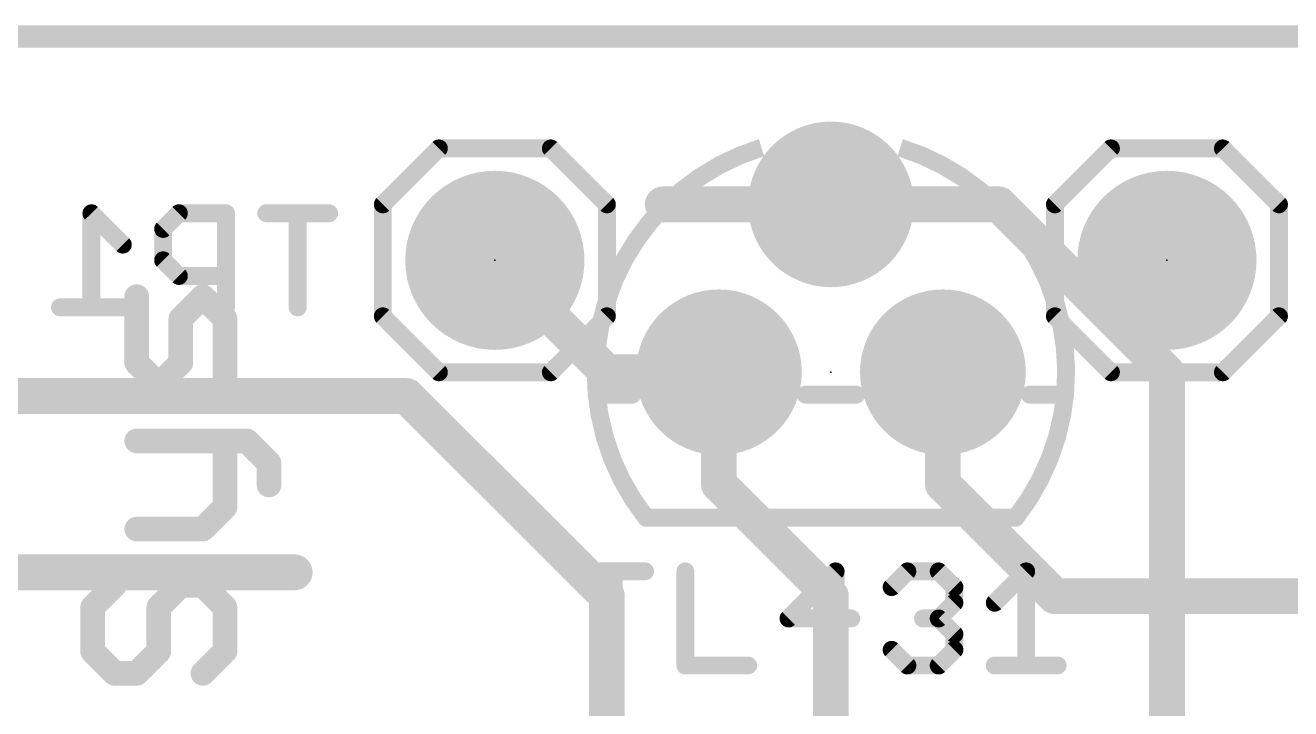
# Model space of a CAD drawing. Extents: x -0.1 to 38.2, y -26.7 to 20.4.
# Drawn here: x 9.92 to 24.26, y 12.69 to 20.45 of the extents above; entities that cross this region are included whole.
import ezdxf

# ---------------------------------------------------------------- set-up
doc = ezdxf.new("R2010")
doc.units = 0
for name, color, linetype in [('1', 12, 'CONTINUOUS'), ('16', 132, 'CONTINUOUS'), ('17', 110, 'CONTINUOUS'), ('20', 53, 'CONTINUOUS'), ('21', 41, 'CONTINUOUS'), ('22', 40, 'CONTINUOUS'), ('23', 53, 'CONTINUOUS'), ('24', 53, 'CONTINUOUS')]:
    doc.layers.add(name, color=color, linetype=linetype)

# ---------------------------------------------------------------- blocks, each defined once
blk = doc.blocks.new('ROUNDP')
at = {"const_width": 0.5}
blk.add_lwpolyline([(0, -0.25, 1), (0, 0.25, 1), (0, -0.25)], format="xyb", dxfattribs=at)

msp = doc.modelspace()

# ---------------------------------------------------------------- linework, layer by layer
at = {"layer": '1'}
for points, const_width in [([(0, 20.32), (38.1, 20.32)], 0.254), ([(16.51, 16.51), (15.24, 17.78)], 0.4064), ([(17.78, 16.51), (16.51, 16.51)], 0.4064), ([(17.78, 15.24), (17.78, 16.51)], 0.4064), ([(20.32, 15.24), (20.32, 16.51)], 0.4064), ([(14.24, 16.24), (6.35, 16.24)], 0.4064), ([(16.51, 13.97), (14.24, 16.24)], 0.4064), ([(19.05, 13.97), (17.78, 15.24)], 0.4064), ([(21.59, 13.97), (20.32, 15.24)], 0.4064), ([(16.51, 7.605), (16.51, 13.97)], 0.4064), ([(19.05, 7.605), (19.05, 13.97)], 0.4064), ([(21.59, 13.97), (25.4, 13.97)], 0.4064)]:
    msp.add_lwpolyline(points, dxfattribs=dict(at, const_width=const_width))
at = {"layer": '1', "const_width": 0.2032}
for points in [[(15.3118, 17.8518, 1), (15.1682, 17.7082)], [(16.51, 16.6116, 1), (16.51, 16.4084)], [(16.4382, 16.4382, 1), (16.5818, 16.5818)], [(17.8816, 16.51, 1), (17.6784, 16.51)], [(17.78, 16.4084, 1), (17.78, 16.6116)], [(20.4216, 16.51, 1), (20.2184, 16.51)], [(14.3118, 16.3118, 1), (14.1682, 16.1682)], [(14.24, 16.1384, 1), (14.24, 16.3416)], [(17.8518, 15.3118, 1), (17.7082, 15.1682)], [(20.3918, 15.3118, 1), (20.2482, 15.1682)], [(17.6784, 15.24, 1), (17.8816, 15.24)], [(20.2184, 15.24, 1), (20.4216, 15.24)], [(16.6116, 13.97, 1), (16.4084, 13.97)], [(16.4382, 13.8982, 1), (16.5818, 14.0418)], [(19.1516, 13.97, 1), (18.9484, 13.97)], [(18.9782, 13.8982, 1), (19.1218, 14.0418)], [(21.59, 14.0716, 1), (21.59, 13.8684)], [(21.5182, 13.8982, 1), (21.6618, 14.0418)]]:
    msp.add_lwpolyline(points, format="xyb", dxfattribs=at)
at = {"layer": '16'}
for points, const_width in [([(0, 20.32), (38.1, 20.32)], 0.254), ([(19.05, 18.415), (17.145, 18.415)], 0.4064), ([(20.955, 18.415), (19.05, 18.415)], 0.4064), ([(22.86, 16.51), (20.955, 18.415)], 0.4064), ([(22.86, 8.905), (22.86, 16.51)], 0.4064), ([(6.35, 14.24), (12.97, 14.24)], 0.4064)]:
    msp.add_lwpolyline(points, dxfattribs=dict(at, const_width=const_width))
at = {"layer": '16', "const_width": 0.2032}
for points in [[(17.145, 18.5166, 1), (17.145, 18.3134)], [(19.05, 18.5166, 1), (19.05, 18.3134)], [(19.05, 18.3134, 1), (19.05, 18.5166)], [(21.0268, 18.4868, 1), (20.8832, 18.3432)], [(20.955, 18.3134, 1), (20.955, 18.5166)], [(22.9616, 16.51, 1), (22.7584, 16.51)], [(22.7882, 16.4382, 1), (22.9318, 16.5818)], [(12.97, 14.1384, 1), (12.97, 14.3416)]]:
    msp.add_lwpolyline(points, format="xyb", dxfattribs=at)
at = {"layer": '20', "const_width": 0.2032}
msp.add_lwpolyline([(38.1, 20.32), (0, 20.32)], dxfattribs=at)
at = {"layer": '21'}
for points, const_width in [([(18.2637, 19.0585, 0.5267), (16.9554, 14.859)], 0.2032), ([(21.1445, 14.859, 0.5267), (19.8363, 19.0584)], 0.2032), ([(11.2492, 17.3679, 1), (11.1095, 17.3679)], 0.1397), ([(11.9787, 17.4173, 1), (11.8799, 17.3185)], 0.1397), ([(11.9787, 17.3185, 1), (11.8799, 17.4173)], 0.1397), ([(11.7492, 17.118, 1), (11.6095, 17.118)], 0.1397), ([(11.6299, 17.1673, 1), (11.7287, 17.0686)], 0.1397), ([(12.2492, 17.118, 1), (12.1095, 17.118)], 0.1397), ([(12.1299, 17.0686, 1), (12.2287, 17.1673)], 0.1397), ([(11.1095, 16.618, 1), (11.2492, 16.618)], 0.1397), ([(11.2288, 16.6674, 1), (11.13, 16.5686)], 0.1397), ([(11.6095, 16.618, 1), (11.7492, 16.618)], 0.1397), ([(11.7287, 16.5686, 1), (11.6299, 16.6674)], 0.1397), ([(11.38, 16.4174, 1), (11.4788, 16.3186)], 0.1397), ([(11.38, 16.3186, 1), (11.4788, 16.4174)], 0.1397), ([(12.1095, 16.368, 1), (12.2492, 16.368)], 0.1397), ([(16.3951, 16.3068, 1), (16.3951, 16.2052)], 0.1016), ([(16.7963, 16.2052, 1), (16.7963, 16.3068)], 0.1016), ([(18.7637, 16.3068, 1), (18.7637, 16.2052)], 0.1016), ([(19.3363, 16.2052, 1), (19.3363, 16.3068)], 0.1016), ([(21.3037, 16.3068, 1), (21.3037, 16.2052)], 0.1016), ([(21.7049, 16.2052, 1), (21.7049, 16.3068)], 0.1016), ([(11.1794, 15.8006, 1), (11.1794, 15.6609)], 0.1397), ([(12.2492, 15.7308, 1), (12.1095, 15.7308)], 0.1397), ([(12.4787, 15.7802, 1), (12.3799, 15.6814)], 0.1397), ([(12.4293, 15.6609, 1), (12.4293, 15.8006)], 0.1397), ([(12.7491, 15.4808, 1), (12.6094, 15.4808)], 0.1397), ([(12.6299, 15.4314, 1), (12.7287, 15.5302)], 0.1397), ([(12.6094, 15.2308, 1), (12.7491, 15.2308)], 0.1397), ([(12.2287, 14.9314, 1), (12.1299, 15.0302)], 0.1397), ([(12.1095, 14.9808, 1), (12.2492, 14.9808)], 0.1397), ([(16.9555, 14.9098, 1), (16.9555, 14.8082)], 0.1016), ([(21.1445, 14.8082, 1), (21.1445, 14.9098)], 0.1016), ([(11.1794, 14.8007, 1), (11.1794, 14.661)], 0.1397), ([(11.8799, 14.7802, 1), (11.9787, 14.6815)], 0.1397), ([(11.9293, 14.661, 1), (11.9293, 14.8007)], 0.1397), ([(16.2306, 14.3011, 1), (16.2306, 14.1995)], 0.1016), ([(16.6373, 14.2503, 1), (16.5357, 14.2503)], 0.1016), ([(16.9424, 14.1995, 1), (16.9424, 14.3011)], 0.1016), ([(17.4508, 14.2503, 1), (17.3492, 14.2503)], 0.1016), ([(19.154, 14.2503, 1), (19.0525, 14.2503)], 0.1016), ([(19.1392, 14.2144, 1), (19.0673, 14.2862)], 0.1016), ([(19.9167, 14.3011, 1), (19.9167, 14.1995)], 0.1016), ([(19.9527, 14.2144, 1), (19.8808, 14.2862)], 0.1016), ([(20.3086, 14.2862, 1), (20.2367, 14.2144)], 0.1016), ([(20.2726, 14.1995, 1), (20.2726, 14.3011)], 0.1016), ([(21.3149, 14.2503, 1), (21.2133, 14.2503)], 0.1016), ([(21.3, 14.2144, 1), (21.2282, 14.2862)], 0.1016), ([(10.9788, 14.0442, 1), (10.88, 14.143)], 0.1397), ([(11.6793, 14.1635, 1), (11.6793, 14.0238)], 0.1397), ([(11.7287, 14.0442, 1), (11.6299, 14.143)], 0.1397), ([(11.9787, 14.143, 1), (11.8799, 14.0442)], 0.1397), ([(11.9293, 14.0238, 1), (11.9293, 14.1635)], 0.1397), ([(19.7029, 14.1083, 1), (19.7747, 14.0364)], 0.1016), ([(20.5014, 14.0724, 1), (20.3998, 14.0724)], 0.1016), ([(20.4147, 14.0364, 1), (20.4865, 14.1083)], 0.1016), ([(10.7493, 13.8436, 1), (10.6096, 13.8436)], 0.1397), ([(10.63, 13.893, 1), (10.7288, 13.7942)], 0.1397), ([(11.4992, 13.8436, 1), (11.3595, 13.8436)], 0.1397), ([(11.38, 13.893, 1), (11.4788, 13.7942)], 0.1397), ([(12.2492, 13.8436, 1), (12.1095, 13.8436)], 0.1397), ([(12.1299, 13.7942, 1), (12.2287, 13.893)], 0.1397), ([(20.3998, 13.8944, 1), (20.5014, 13.8944)], 0.1016), ([(20.4865, 13.8585, 1), (20.4147, 13.9303)], 0.1016), ([(20.8723, 13.9303, 1), (20.9441, 13.8585)], 0.1016), ([(18.5694, 13.7673, 1), (18.5694, 13.6657)], 0.1016), ([(18.5335, 13.7524, 1), (18.6053, 13.6805)], 0.1016), ([(19.2812, 13.6657, 1), (19.2812, 13.7673)], 0.1016), ([(20.0947, 13.7673, 1), (20.0947, 13.6657)], 0.1016), ([(20.3086, 13.7524, 1), (20.2367, 13.6805)], 0.1016), ([(20.2367, 13.7524, 1), (20.3086, 13.6805)], 0.1016), ([(20.2726, 13.6657, 1), (20.2726, 13.7673)], 0.1016), ([(20.5014, 13.5385, 1), (20.3998, 13.5385)], 0.1016), ([(20.4147, 13.5026, 1), (20.4865, 13.5744)], 0.1016), ([(10.7288, 13.3931, 1), (10.63, 13.2943)], 0.1397), ([(10.6096, 13.3437, 1), (10.7493, 13.3437)], 0.1397), ([(11.3595, 13.3437, 1), (11.4992, 13.3437)], 0.1397), ([(11.4788, 13.2943, 1), (11.38, 13.3931)], 0.1397), ([(12.1095, 13.3437, 1), (12.2492, 13.3437)], 0.1397), ([(12.2287, 13.2943, 1), (12.1299, 13.3931)], 0.1397), ([(19.7747, 13.3965, 1), (19.7029, 13.3246)], 0.1016), ([(20.3998, 13.3605, 1), (20.5014, 13.3605)], 0.1016), ([(20.4865, 13.3246, 1), (20.4147, 13.3965)], 0.1016), ([(10.9294, 13.1636, 1), (10.9294, 13.0238)], 0.1397), ([(10.88, 13.0443, 1), (10.9788, 13.1431)], 0.1397), ([(11.13, 13.1431, 1), (11.2288, 13.0443)], 0.1397), ([(11.1794, 13.0238, 1), (11.1794, 13.1636)], 0.1397), ([(11.8799, 13.1431, 1), (11.9787, 13.0443)], 0.1397), ([(16.5357, 13.1826, 1), (16.6373, 13.1826)], 0.1016), ([(17.4, 13.2334, 1), (17.4, 13.1318)], 0.1016), ([(17.3492, 13.1826, 1), (17.4508, 13.1826)], 0.1016), ([(18.1118, 13.1318, 1), (18.1118, 13.2334)], 0.1016), ([(19.0525, 13.1826, 1), (19.154, 13.1826)], 0.1016), ([(19.9167, 13.2334, 1), (19.9167, 13.1318)], 0.1016), ([(19.8808, 13.1467, 1), (19.9527, 13.2185)], 0.1016), ([(20.2367, 13.2185, 1), (20.3086, 13.1467)], 0.1016), ([(20.2726, 13.1318, 1), (20.2726, 13.2334)], 0.1016), ([(20.9082, 13.2334, 1), (20.9082, 13.1318)], 0.1016), ([(21.2133, 13.1826, 1), (21.3149, 13.1826)], 0.1016), ([(21.62, 13.1318, 1), (21.62, 13.2334)], 0.1016)]:
    msp.add_lwpolyline(points, format="xyb", dxfattribs=dict(at, const_width=const_width))
for points, const_width in [([(11.1794, 16.618), (11.1794, 17.3679)], 0.2794), ([(11.9293, 17.3679), (11.6793, 17.118)], 0.2794), ([(12.1793, 17.118), (11.9293, 17.3679)], 0.2794), ([(11.6793, 17.118), (11.6793, 16.618)], 0.2794), ([(12.1793, 16.368), (12.1793, 17.118)], 0.2794), ([(11.4294, 16.368), (11.1794, 16.618)], 0.2794), ([(11.6793, 16.618), (11.4294, 16.368)], 0.2794), ([(16.3951, 16.256), (16.7963, 16.256)], 0.2032), ([(18.7637, 16.256), (19.3363, 16.256)], 0.2032), ([(21.3037, 16.256), (21.7049, 16.256)], 0.2032), ([(11.1794, 15.7308), (12.4293, 15.7308)], 0.2794), ([(12.1793, 14.9808), (12.1793, 15.7308)], 0.2794), ([(12.4293, 15.7308), (12.6793, 15.4808)], 0.2794), ([(12.6793, 15.4808), (12.6793, 15.2308)], 0.2794), ([(11.9293, 14.7309), (12.1793, 14.9808)], 0.2794), ([(16.9555, 14.859), (21.1445, 14.859)], 0.2032), ([(11.1794, 14.7309), (11.9293, 14.7309)], 0.2794), ([(16.2306, 14.2503), (16.9424, 14.2503)], 0.2032), ([(16.5865, 13.1826), (16.5865, 14.2503)], 0.2032), ([(17.4, 14.2503), (17.4, 13.1826)], 0.2032), ([(19.1032, 14.2503), (18.5694, 13.7165)], 0.2032), ([(19.1032, 13.1826), (19.1032, 14.2503)], 0.2032), ([(19.7388, 14.0724), (19.9167, 14.2503)], 0.2032), ([(19.9167, 14.2503), (20.2726, 14.2503)], 0.2032), ([(20.2726, 14.2503), (20.4506, 14.0724)], 0.2032), ([(20.9082, 13.8944), (21.2641, 14.2503)], 0.2032), ([(21.2641, 14.2503), (21.2641, 13.1826)], 0.2032), ([(10.9294, 14.0936), (10.6794, 13.8436)], 0.2794), ([(11.4294, 13.8436), (11.6793, 14.0936)], 0.2794), ([(11.6793, 14.0936), (11.9293, 14.0936)], 0.2794), ([(11.9293, 14.0936), (12.1793, 13.8436)], 0.2794), ([(20.4506, 14.0724), (20.4506, 13.8944)], 0.2032), ([(10.6794, 13.8436), (10.6794, 13.3437)], 0.2794), ([(11.4294, 13.3437), (11.4294, 13.8436)], 0.2794), ([(12.1793, 13.8436), (12.1793, 13.3437)], 0.2794), ([(20.4506, 13.8944), (20.2726, 13.7165)], 0.2032), ([(18.5694, 13.7165), (19.2812, 13.7165)], 0.2032), ([(20.2726, 13.7165), (20.0947, 13.7165)], 0.2032), ([(20.2726, 13.7165), (20.4506, 13.5385)], 0.2032), ([(20.4506, 13.5385), (20.4506, 13.3605)], 0.2032), ([(10.6794, 13.3437), (10.9294, 13.0937)], 0.2794), ([(11.1794, 13.0937), (11.4294, 13.3437)], 0.2794), ([(12.1793, 13.3437), (11.9293, 13.0937)], 0.2794), ([(19.9167, 13.1826), (19.7388, 13.3605)], 0.2032), ([(20.4506, 13.3605), (20.2726, 13.1826)], 0.2032), ([(10.9294, 13.0937), (11.1794, 13.0937)], 0.2794), ([(17.4, 13.1826), (18.1118, 13.1826)], 0.2032), ([(20.2726, 13.1826), (19.9167, 13.1826)], 0.2032), ([(20.9082, 13.1826), (21.62, 13.1826)], 0.2032)]:
    msp.add_lwpolyline(points, dxfattribs=dict(at, const_width=const_width))
at = {"layer": '22', "const_width": 0.2032}
for points in [[(13.97, 18.415), (14.605, 19.05)], [(14.605, 19.05), (15.875, 19.05)], [(15.875, 19.05), (16.51, 18.415)], [(21.59, 18.415), (22.225, 19.05)], [(22.225, 19.05), (23.495, 19.05)], [(23.495, 19.05), (24.13, 18.415)], [(13.97, 17.145), (13.97, 18.415)], [(16.51, 18.415), (16.51, 17.145)], [(21.59, 17.145), (21.59, 18.415)], [(24.13, 18.415), (24.13, 17.145)], [(11.0216, 17.9584), (10.6657, 18.3143)], [(10.6657, 18.3143), (10.6657, 17.2466)], [(11.6571, 18.3143), (11.4792, 18.1364)], [(12.191, 18.3143), (11.6571, 18.3143)], [(12.191, 17.2466), (12.191, 18.3143)], [(13.3604, 18.3143), (12.6486, 18.3143)], [(13.0045, 17.2466), (13.0045, 18.3143)], [(11.4792, 18.1364), (11.4792, 17.7805)], [(11.4792, 17.7805), (11.6571, 17.6025)], [(11.6571, 17.6025), (12.191, 17.6025)], [(11.0216, 17.2466), (10.3098, 17.2466)], [(14.605, 16.51), (13.97, 17.145)], [(16.51, 17.145), (15.875, 16.51)], [(22.225, 16.51), (21.59, 17.145)], [(24.13, 17.145), (23.495, 16.51)], [(15.875, 16.51), (14.605, 16.51)], [(23.495, 16.51), (22.225, 16.51)]]:
    msp.add_lwpolyline(points, dxfattribs=at)
at = {"layer": '22', "const_width": 0.1016}
for points in [[(14.605, 19.1008, 1), (14.605, 18.9992)], [(14.6409, 19.0141, 1), (14.5691, 19.0859)], [(15.9109, 19.0859, 1), (15.8391, 19.0141)], [(15.875, 18.9992, 1), (15.875, 19.1008)], [(22.225, 19.1008, 1), (22.225, 18.9992)], [(22.2609, 19.0141, 1), (22.1891, 19.0859)], [(23.5309, 19.0859, 1), (23.4591, 19.0141)], [(23.495, 18.9992, 1), (23.495, 19.1008)], [(14.0208, 18.415, 1), (13.9192, 18.415)], [(16.5608, 18.415, 1), (16.4592, 18.415)], [(21.6408, 18.415, 1), (21.5392, 18.415)], [(24.1808, 18.415, 1), (24.0792, 18.415)], [(10.7016, 18.3502, 1), (10.6298, 18.2784)], [(10.7165, 18.3143, 1), (10.6149, 18.3143)], [(11.6571, 18.3651, 1), (11.6571, 18.2635)], [(11.6931, 18.2784, 1), (11.6212, 18.3502)], [(12.2418, 18.3143, 1), (12.1402, 18.3143)], [(12.191, 18.2635, 1), (12.191, 18.3651)], [(12.6486, 18.3651, 1), (12.6486, 18.2635)], [(13.0553, 18.3143, 1), (12.9537, 18.3143)], [(13.3604, 18.2635, 1), (13.3604, 18.3651)], [(13.9341, 18.4509, 1), (14.0059, 18.3791)], [(16.4741, 18.3791, 1), (16.5459, 18.4509)], [(21.5541, 18.4509, 1), (21.6259, 18.3791)], [(24.0941, 18.3791, 1), (24.1659, 18.4509)], [(11.53, 18.1364, 1), (11.4284, 18.1364)], [(11.4433, 18.1723, 1), (11.5151, 18.1004)], [(10.9857, 17.9225, 1), (11.0575, 17.9943)], [(11.5151, 17.8164, 1), (11.4433, 17.7445)], [(11.4284, 17.7805, 1), (11.53, 17.7805)], [(11.6571, 17.6533, 1), (11.6571, 17.5517)], [(11.6212, 17.5666, 1), (11.6931, 17.6384)], [(12.191, 17.5517, 1), (12.191, 17.6533)], [(10.3098, 17.2974, 1), (10.3098, 17.1958)], [(10.6149, 17.2466, 1), (10.7165, 17.2466)], [(11.0216, 17.1958, 1), (11.0216, 17.2974)], [(12.1402, 17.2466, 1), (12.2418, 17.2466)], [(12.9537, 17.2466, 1), (13.0553, 17.2466)], [(14.0059, 17.1809, 1), (13.9341, 17.1091)], [(16.5459, 17.1091, 1), (16.4741, 17.1809)], [(21.6259, 17.1809, 1), (21.5541, 17.1091)], [(24.1659, 17.1091, 1), (24.0941, 17.1809)], [(13.9192, 17.145, 1), (14.0208, 17.145)], [(16.4592, 17.145, 1), (16.5608, 17.145)], [(21.5392, 17.145, 1), (21.6408, 17.145)], [(24.0792, 17.145, 1), (24.1808, 17.145)], [(14.605, 16.5608, 1), (14.605, 16.4592)], [(14.5691, 16.4741, 1), (14.6409, 16.5459)], [(15.8391, 16.5459, 1), (15.9109, 16.4741)], [(15.875, 16.4592, 1), (15.875, 16.5608)], [(22.225, 16.5608, 1), (22.225, 16.4592)], [(22.1891, 16.4741, 1), (22.2609, 16.5459)], [(23.4591, 16.5459, 1), (23.5309, 16.4741)], [(23.495, 16.4592, 1), (23.495, 16.5608)]]:
    msp.add_lwpolyline(points, format="xyb", dxfattribs=at)
at = {"layer": '23'}
msp.add_point((19.05, 16.51), dxfattribs=at)
at = {"layer": '24'}
for p in [(15.24, 17.78), (22.86, 17.78)]:
    msp.add_point(p, dxfattribs=at)

# ---------------------------------------------------------------- block references
at = {"layer": '17', "xscale": 1.8796, "yscale": 1.8796}
for p in [(19.05, 18.415), (19.05, 18.415), (17.78, 16.51), (17.78, 16.51), (20.32, 16.51), (20.32, 16.51)]:
    msp.add_blockref('ROUNDP', p, dxfattribs=at)
at = {"layer": '17', "xscale": 2.032, "yscale": 2.032, "rotation": 90}
for p in [(15.24, 17.78), (15.24, 17.78), (22.86, 17.78), (22.86, 17.78)]:
    msp.add_blockref('ROUNDP', p, dxfattribs=at)

doc.saveas('drawing.dxf')
